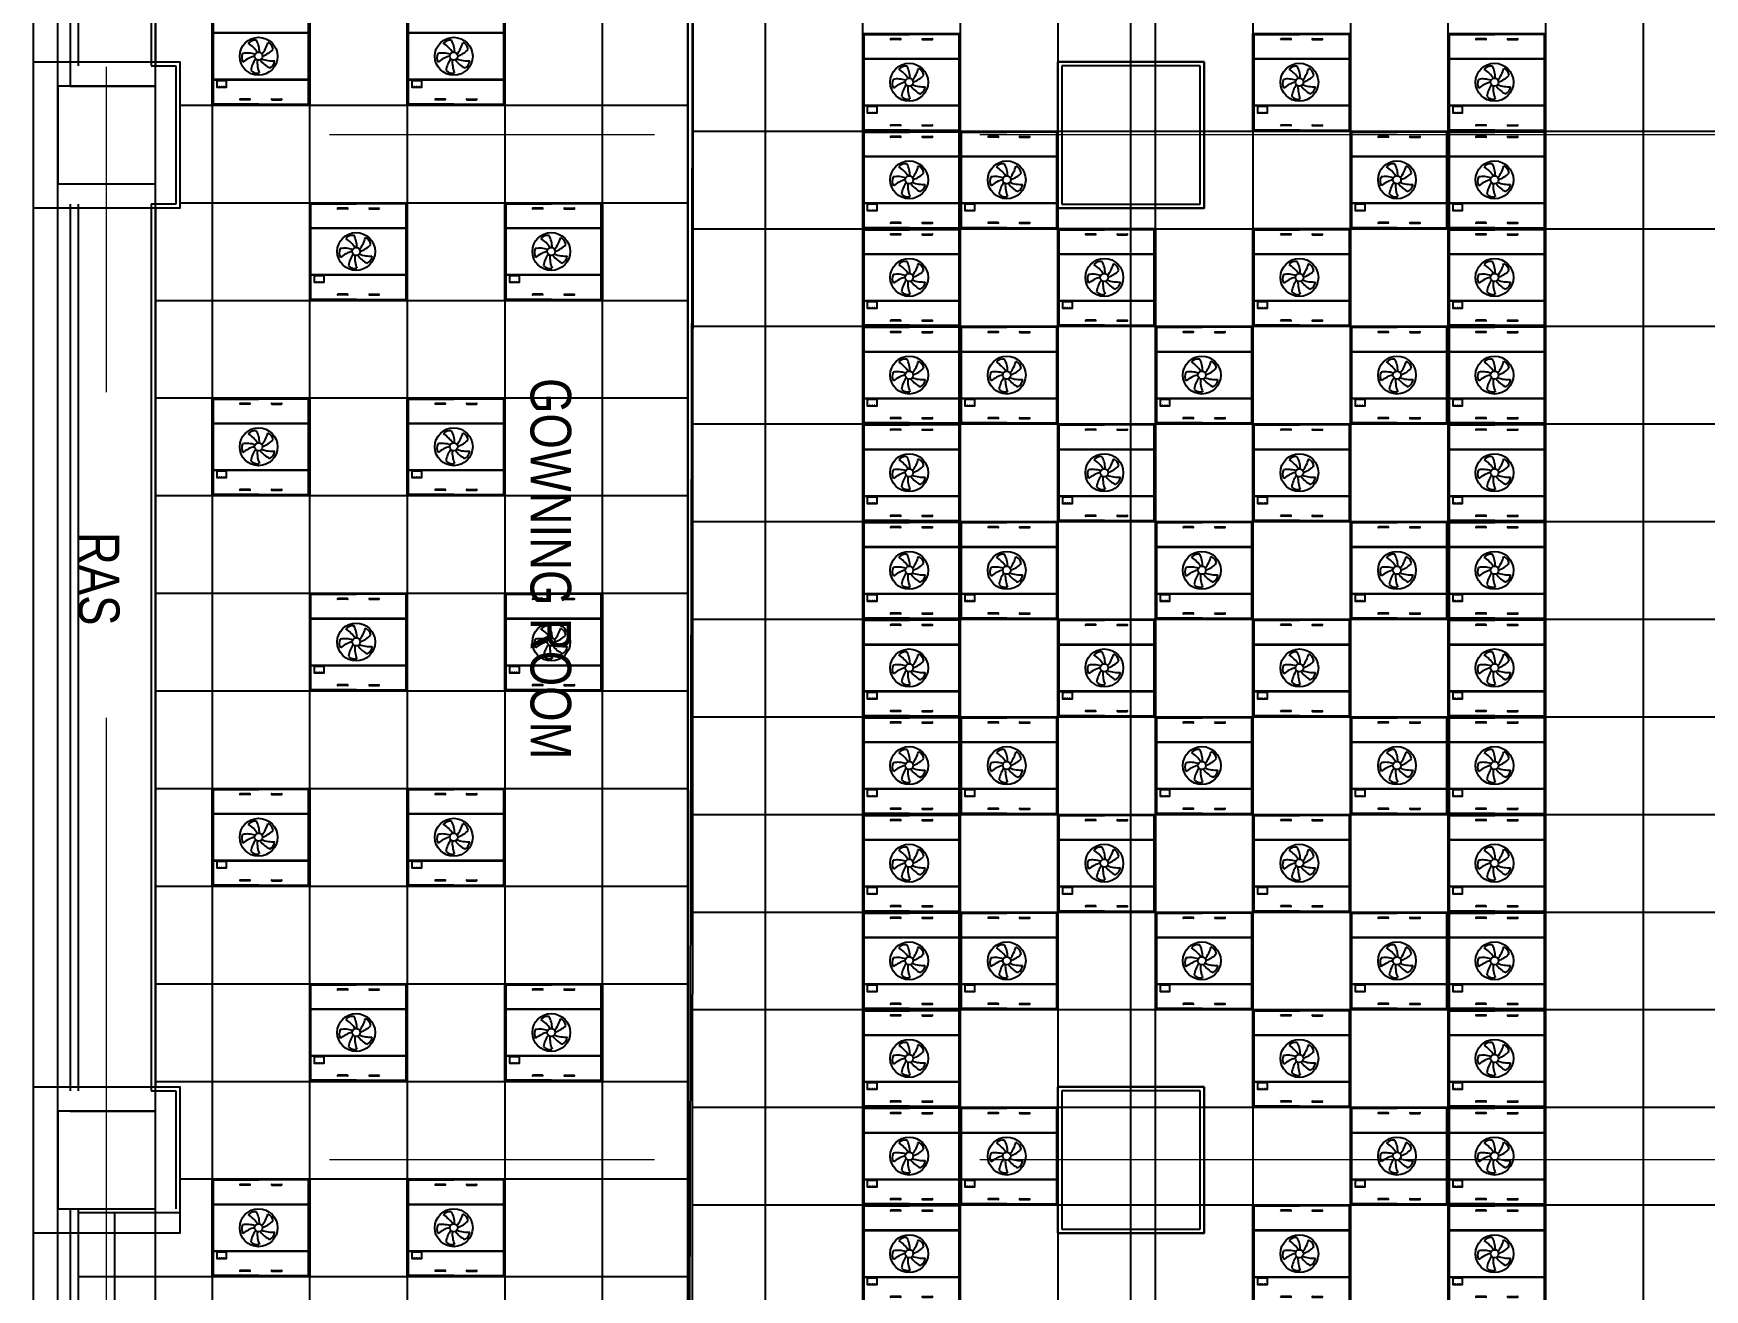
# Model space of a CAD drawing. Extents: x -14231 to 516634, y -267190 to 70805.
# Drawn here: x 226794 to 247350, y -109937 to -94496 of the extents above; entities that cross this region are included whole.
import ezdxf

# ---------------------------------------------------------------- set-up
doc = ezdxf.new("R2010")
doc.units = 0
doc.header["$LTSCALE"] = 8
doc.linetypes.add('IDA - Grid Line', pattern=[3500, 2000, -500, 500, -500])
doc.layers.get('0').update_dxf_attribs({"color": 1, "linetype": 'CONTINUOUS'})
for name, color, linetype in [('000_CTCI_CSA', 7, 'CONTINUOUS'), ('1', 1, 'CONTINUOUS'), ('AC-DD', 3, 'CONTINUOUS')]:
    doc.layers.add(name, color=color, linetype=linetype)
doc.layers.add('A-_ANOTGRID_E', color=7, linetype='CONTINUOUS', lineweight=9)
doc.styles.add('Site Area', font='arial.ttf', dxfattribs={"width": 0.8})

# ---------------------------------------------------------------- blocks, each defined once
blk = doc.blocks.new('FFU-2000')
at = {"layer": 'AC-DD', "color": 6}
for p, q in [((0, 1175), (562, 1175)), ((0, 0), (0, 1175)), ((454, 1121), (333, 1121)), ((454, 1113), (333, 1113)), ((721, 1121), (842, 1121)), ((721, 1113), (842, 1113)), ((1175, 875), (0, 875)), ((1175, 870), (0, 870)), ((0, 305), (1175, 305)), ((0, 300), (1175, 300)), ((562, 0), (0, 0)), ((454, 62), (333, 62)), ((454, 54), (333, 54)), ((721, 62), (842, 62)), ((721, 54), (842, 54))]:
    blk.add_line(p, q, dxfattribs=at)
for points in [[(-12, 1188), (1188, 1188), (1188, -12), (-12, -12)], [(0, 0), (1175, 0), (1175, 1175), (0, 1175)], [(167, 288), (45, 288), (45, 210), (167, 210)]]:
    blk.add_lwpolyline(points, close=True, dxfattribs=at)
for centre, radius in [((560, 588), 233), ((560, 588), 49.2), ((75, 214), 2.87), ((105, 214), 2.87), ((135, 214), 2.87)]:
    blk.add_circle(centre, radius, dxfattribs=at)
for centre, radius, start, end in [((333, 1117), 3.92, 90, 270), ((454, 1117), 3.92, 270, 90), ((721, 1117), 3.92, 90, 270), ((842, 1117), 3.92, 270, 90), ((467, 573), 115, 154.0706, 209.7056), ((418, 313), 315, 71.6702, 99.9682), ((518, 671), 115, 82.0706, 137.7056), ((234, 432), 373, 32.9499, 57.9361), ((255, 637), 315, 359.6702, 27.9682), ((311, 849), 373, 320.9499, 345.9361), ((513, 892), 315, 287.6702, 315.9682), ((626, 653), 115, 10.0706, 65.7056), ((607, 230), 373, 104.9499, 129.9361), ((777, 368), 315, 143.6702, 171.9682), ((545, 495), 115, 226.0706, 281.7056), ((915, 522), 373, 176.9499, 201.9361), ((836, 726), 315, 215.6702, 243.9682), ((732, 905), 373, 248.9499, 273.9361), ((643, 545), 115, 298.0706, 353.7056), ((333, 58), 3.92, 90, 270), ((454, 58), 3.92, 270, 90), ((721, 58), 3.92, 90, 270), ((842, 58), 3.92, 270, 90)]:
    blk.add_arc(centre, radius, start, end, dxfattribs=at)

msp = doc.modelspace()

# ---------------------------------------------------------------- linework, layer by layer
at = {"layer": '000_CTCI_CSA', "color": 8, "true_color": 0x808080}
for p, q in [((240293.9, -146907.4), (240293.9, -47898.2)), ((227093.9, -120043.3), (227093.9, -87243.3)), ((227243.9, -87543.3), (227243.9, -95143.3)), ((227243.9, -87543.3), (227243.9, -94893.3)), ((227343.9, -87543.3), (227343.9, -94893.3)), ((228243.9, -87593.3), (228243.9, -94893.3)), ((228293.9, -87593.3), (228293.9, -94893.3)), ((228243.9, -94893.3), (228543.9, -94893.3)), ((228293.9, -94843.3), (228593.9, -94843.3)), ((228543.9, -94893.3), (228543.9, -96593.3)), ((228593.9, -94843.3), (228593.9, -96643.3)), ((241193.9, -94843.3), (239393.9, -94843.3)), ((239393.9, -94843.3), (239393.9, -96643.3)), ((241143.9, -94893.3), (239443.9, -94893.3)), ((239443.9, -94893.3), (239443.9, -96593.3)), ((241143.9, -96593.3), (241143.9, -94893.3)), ((241193.9, -96643.3), (241193.9, -94843.3)), ((228293.9, -95143.3), (227093.9, -95143.3)), ((227093.9, -95143.3), (227093.9, -96343.3)), ((228293.9, -95143.3), (227243.9, -95143.3)), ((227243.9, -95143.3), (228293.9, -95143.3)), ((228293.9, -96343.3), (228293.9, -95143.3)), ((228293.9, -96593.3), (228293.9, -95143.3)), ((227093.9, -96343.3), (228293.9, -96343.3)), ((227243.9, -96593.3), (227243.9, -107493.3)), ((227343.9, -96593.3), (227343.9, -107493.3)), ((228243.9, -96593.3), (228243.9, -107493.3)), ((228543.9, -96593.3), (228243.9, -96593.3)), ((239443.9, -96593.3), (241143.9, -96593.3)), ((228293.9, -96643.3), (228293.9, -107443.3)), ((228593.9, -96643.3), (228293.9, -96643.3)), ((239393.9, -96643.3), (241193.9, -96643.3)), ((228243.9, -107493.3), (228543.9, -107493.3)), ((228293.9, -107443.3), (228593.9, -107443.3)), ((228543.9, -107493.3), (228543.9, -108943.5)), ((228593.9, -107443.3), (228593.9, -108943.5)), ((241193.9, -107443.3), (239393.9, -107443.3)), ((239393.9, -107443.3), (239393.9, -109243.3)), ((241143.9, -107493.3), (239443.9, -107493.3)), ((239443.9, -107493.3), (239443.9, -109193.3)), ((241143.9, -109193.3), (241143.9, -107493.3)), ((241193.9, -109243.3), (241193.9, -107443.3)), ((228293.9, -107743.3), (227093.9, -107743.3)), ((227093.9, -107743.3), (227093.9, -108943.3)), ((228293.9, -107743.3), (227243.9, -107743.3)), ((227243.9, -107743.3), (228293.9, -107743.3)), ((228293.9, -108943.3), (228293.9, -107743.3)), ((227093.9, -108943.3), (228293.9, -108943.3)), ((239393.9, -109243.3), (241193.9, -109243.3)), ((239443.9, -109193.3), (241143.9, -109193.3))]:
    msp.add_line(p, q, dxfattribs=at)
at = {"layer": '000_CTCI_CSA', "lineweight": -3}
for p, q in [((227243.9, -108943.5), (227243.9, -115143.5)), ((227343.9, -108943.5), (227343.9, -115143.5))]:
    msp.add_line(p, q, dxfattribs=at)
at = {"layer": '000_CTCI_CSA', "color": 8, "true_color": 0x808080}
for points in [[(302993.9, -57043.3), (302993.9, -134443.3), (226793.9, -134443.3), (226793.9, -57043.3)], [(302693.9, -57343.3), (302693.9, -134143.3), (227093.9, -134143.3), (227093.9, -57343.3)], [(228593.9, -94843.3), (228593.9, -96643.3), (226793.9, -96643.3), (226793.9, -94843.3)], [(241193.9, -94843.3), (241193.9, -96643.3), (239393.9, -96643.3), (239393.9, -94843.3)], [(241193.9, -107443.3), (241193.9, -109243.3), (239393.9, -109243.3), (239393.9, -107443.3)]]:
    msp.add_lwpolyline(points, close=True, dxfattribs=at)
msp.add_lwpolyline([(228593.9, -108993.5), (228593.9, -109243.3), (226793.9, -109243.3), (226793.9, -107443.3), (228593.9, -107443.3), (228593.9, -108943.5)], dxfattribs=at)
at = {"layer": '1', "color": 8, "true_color": 0x808080}
for p, q in [((235793.9, -67187.1), (235793.9, -120043.3)), ((236993.9, -67186.2), (236993.9, -120043.3)), ((238193.9, -67185.3), (238193.9, -120043.3)), ((239393.9, -67184.4), (239393.9, -120043.3)), ((240593.9, -71493.1), (240593.9, -120043.3)), ((241793.9, -71492.2), (241793.9, -123593.4)), ((242993.9, -71491.3), (242993.9, -123593.4)), ((244193.9, -71490.5), (244193.9, -123593.4)), ((245393.9, -71489.6), (245393.9, -123593.4)), ((246593.9, -71488.7), (246593.9, -123593.4)), ((234843.9, -120043.3), (234843.9, -87550.6)), ((234893.9, -120043.3), (234913.7, -87543.1)), ((228991.4, -87593.3), (228991.4, -120043.3)), ((230191.4, -87593.3), (230191.4, -120043.3)), ((231391.4, -87593.3), (231391.4, -120043.3)), ((232591.4, -87593.3), (232591.4, -120043.3)), ((233791.4, -87593.3), (233791.4, -120043.3)), ((228593.9, -95377.2), (234843.9, -95377.2)), ((234893.9, -95696.2), (301193.9, -95696.2)), ((228593.9, -96577.2), (234843.9, -96577.2)), ((234893.9, -96896.2), (302643.9, -96896.2)), ((228293.9, -97777.2), (234843.9, -97777.2)), ((234893.9, -98096.2), (302643.9, -98096.2)), ((228293.9, -98977.2), (234843.9, -98977.2)), ((234893.9, -99296.2), (302643.9, -99296.2)), ((228293.9, -100177.2), (234843.9, -100177.2)), ((234893.9, -100496.2), (302643.9, -100496.2)), ((228293.9, -101377.2), (234843.9, -101377.2)), ((234893.9, -101696.2), (302643.9, -101696.2)), ((228293.9, -102577.2), (234843.9, -102577.2)), ((234893.9, -102896.2), (302643.9, -102896.2)), ((228293.9, -103777.2), (234843.9, -103777.2)), ((234893.9, -104096.2), (302643.9, -104096.2)), ((228293.9, -104977.2), (234843.9, -104977.2)), ((234893.9, -105296.2), (302643.9, -105296.2)), ((228293.9, -106177.2), (234843.9, -106177.2)), ((234893.9, -106496.2), (302643.9, -106496.2)), ((228293.9, -107377.2), (234843.9, -107377.2)), ((234893.9, -107696.2), (301193.9, -107696.2)), ((228593.9, -108577.2), (234843.9, -108577.2)), ((234893.9, -108896.2), (301193.9, -108896.2)), ((227791.4, -108993.5), (227791.4, -113643.5)), ((227343.9, -109777.2), (234843.9, -109777.2))]:
    msp.add_line(p, q, dxfattribs=at)
for points in [[(227093.9, -67193.3), (227093.9, -87593.3), (234913.7, -87543.1), (234843.9, -120043.3), (239393.9, -120043.3), (239393.9, -123643.3), (302743.9, -123343.3), (302743.9, -60543.3), (294843.9, -60593.3), (294852.9, -71452.9), (255543, -71485.5), (255539.8, -65143.3), (251990.7, -65143.3), (251990.7, -69643.3), (253793.9, -69643.3), (253793.9, -71443.3), (240294, -71493.3), (240343.9, -67190.4), (227093.9, -67193.3)], [(227343.9, -115393.3), (227343.9, -115393.3), (227343.9, -120043.3), (234843.9, -120043.3), (234843.9, -87593.3), (228293.9, -87593.3), (228293.9, -94843.3), (228593.9, -94843.3), (228593.9, -96643.3), (228293.9, -96643.3), (228293.9, -107443.3), (228593.9, -107443.3), (228593.9, -108993.5), (227343.9, -108993.5), (227343.9, -113643.5)]]:
    msp.add_lwpolyline(points, dxfattribs=at)
msp.add_lwpolyline([(228293.9, -87593.3), (234843.9, -87593.3), (234843.9, -120043.3), (228293.9, -120043.3)], close=True, dxfattribs=at)
at = {"layer": 'A-_ANOTGRID_E', "color": 8, "linetype": 'IDA - Grid Line', "true_color": 0x808080}
for p, q in [((227693.9, -146907.4), (227693.9, -47898.2)), ((310434.5, -95743.3), (222924.6, -95743.3)), ((310434.5, -108343.3), (222924.6, -108343.3))]:
    msp.add_line(p, q, dxfattribs=at)

# ---------------------------------------------------------------- block references
at = {"layer": 'AC-DD'}
for p in [(229003.9, -95364.7), (231403.9, -95364.7), (237006.4, -95683.7), (241806.4, -95683.7), (244206.4, -95683.7), (237006.4, -96883.7), (238206.4, -96883.7), (243006.4, -96883.7), (244206.4, -96883.7), (230203.9, -97764.7), (232603.9, -97764.7), (237006.4, -98083.7), (239406.4, -98083.7), (241806.4, -98083.7), (244206.4, -98083.7), (237006.4, -99283.7), (238206.4, -99283.7), (240606.4, -99283.7), (243006.4, -99283.7), (244206.4, -99283.7), (229003.9, -100164.7), (231403.9, -100164.7), (237006.4, -100483.7), (239406.4, -100483.7), (241806.4, -100483.7), (244206.4, -100483.7), (237006.4, -101683.7), (238206.4, -101683.7), (240606.4, -101683.7), (243006.4, -101683.7), (244206.4, -101683.7), (230203.9, -102564.7), (232603.9, -102564.7), (237006.4, -102883.7), (239406.4, -102883.7), (241806.4, -102883.7), (244206.4, -102883.7), (237006.4, -104083.7), (238206.4, -104083.7), (240606.4, -104083.7), (243006.4, -104083.7), (244206.4, -104083.7), (229003.9, -104964.7), (231403.9, -104964.7), (237006.4, -105283.7), (239406.4, -105283.7), (241806.4, -105283.7), (244206.4, -105283.7), (237006.4, -106483.7), (238206.4, -106483.7), (238206.4, -106483.7), (240606.4, -106483.7), (243006.4, -106483.7), (244206.4, -106483.7), (230203.9, -107364.7), (232603.9, -107364.7), (237006.4, -107683.7), (241806.4, -107683.7), (244206.4, -107683.7), (237006.4, -108883.7), (238206.4, -108883.7), (238206.4, -108883.7), (243006.4, -108883.7), (244206.4, -108883.7), (229003.9, -109764.7), (231403.9, -109764.7), (237006.4, -110083.7), (241806.4, -110083.7), (244206.4, -110083.7)]:
    msp.add_blockref('FFU-2000', p, dxfattribs=at)

# ---------------------------------------------------------------- texts
at = {"color": 252, "style": 'Site Area', "width": 0.8}
for s, p in [('GOWNING ROOM ', (232908.3, -98732.8)), ('RAS', (227352.4, -100624.3))]:
    msp.add_text(s, height=500, rotation=270, dxfattribs=at).set_placement(p)

doc.saveas('drawing.dxf')
